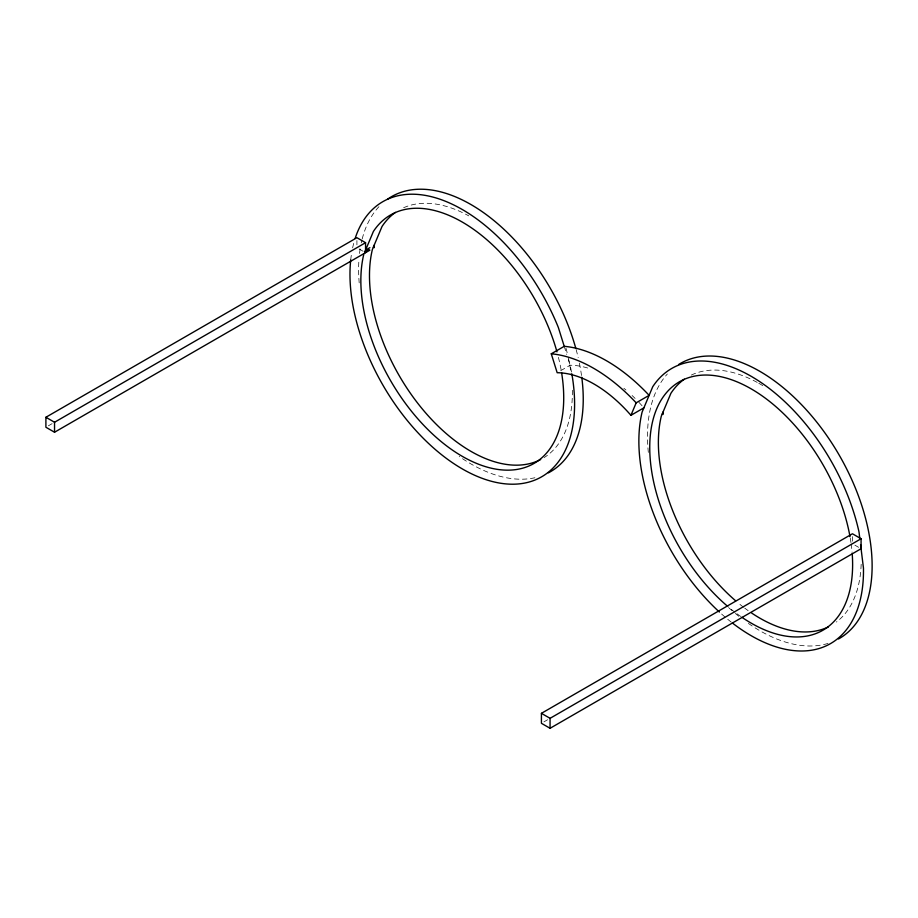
<?xml version="1.0" encoding="UTF-8"?>
<svg xmlns="http://www.w3.org/2000/svg" width="918" height="918" viewBox="0 0 918 918"><rect width="100%" height="100%" fill="white"/><g stroke="black" fill="none" stroke-linecap="round" stroke-linejoin="round"><path stroke-width="0.69" stroke-dasharray="4.59 3.44" d="M48.379 425.814L52.096 423.668M560.703 370.677L570.124 365.238A117.481 67.829 60 0 1 588.071 368.141M543.904 721.881L547.621 719.735M359.145 248.962L363.597 251.543M854.91 545.166L858.605 547.312M564.226 346.327L566.75 354.428M568.437 359.833L570.124 365.238A158.837 91.697 60 0 1 571.558 372.341M852.432 536.617L852.432 542.32M356.918 240.55L356.918 244.831M534.919 477.739A158.837 91.697 60 0 1 459.229 456.453M359.19 282.87A158.837 91.697 60 0 1 358.984 259.106M359.512 253.506A158.837 91.697 60 0 1 360.281 248.089M361.267 242.88A158.837 91.697 60 0 1 361.841 240.355M362.197 238.932A158.837 91.697 60 0 1 380.385 205.207M576.125 349.551A158.837 91.697 60 0 1 578.168 357.595M579.373 363.092A158.837 91.697 60 0 1 581.564 375.841M350.722 259.874A158.837 91.697 60 0 1 351.64 253.081M352.627 247.86A158.837 91.697 60 0 1 353.935 242.513M623.884 388.291A117.481 67.829 60 0 1 625.95 390.024M632.1 395.52A117.481 67.829 60 0 1 635.107 398.435M638.928 402.348A117.481 67.829 60 0 1 642.256 405.974M558.419 357.331A143.46 82.827 60 0 1 561.127 369.965M403.645 207.72A143.46 82.827 60 0 1 468.754 215.868M565.993 348.266A143.46 82.827 60 0 1 567.714 355.048M568.322 357.722A143.46 82.827 60 0 1 571.099 373.626M572.339 390.265A143.46 82.827 60 0 1 544.167 457.543M740.665 616.426A143.46 82.827 60 0 1 736.052 613.086M734.916 612.226A143.46 82.827 60 0 1 728.135 606.764M850.275 538.2A143.46 82.827 60 0 1 850.963 542.538M851.158 543.972A143.46 82.827 60 0 1 852.099 552.475M748.147 610.631A143.46 82.827 60 0 1 744.693 608.106M743.557 607.234A143.46 82.827 60 0 1 737.888 602.713M691.3 375.083A143.46 82.827 60 0 1 757.648 382.657M758.796 383.288A143.46 82.827 60 0 1 763.386 386.019M861.164 564.295A143.46 82.827 60 0 1 836.39 622.037M828.013 643.426A158.837 91.697 60 0 1 745.772 621.566M738.783 616.253A158.837 91.697 60 0 1 735.341 613.453M732.059 610.654A158.837 91.697 60 0 1 729.041 607.957M648.337 452.413A158.837 91.697 60 0 1 667.363 373.993M731.302 622.163A158.837 91.697 60 0 1 720.4 612.949"/><path stroke-width="1.38" d="M369.874 250.178L54.541 432.229L45.9 427.249L45.9 417.265L356.918 237.705L365.559 242.696L365.559 252.668L364.71 252.186L373.374 231.485A143.46 82.827 60 0 1 469.155 226.31A143.46 82.827 60 0 1 556.974 351.881M564.226 346.327L551.27 353.809L557.169 372.719A117.481 67.829 60 0 1 630.941 415.315L636.163 402.83L649.129 395.348A153.593 88.679 60 0 0 564.226 346.327L558.328 327.428A158.837 91.697 60 0 0 448.879 202.706A158.837 91.697 60 0 0 355.174 238.347M45.9 417.265L54.541 422.257L365.559 242.696M365.559 250.155L369.874 247.665M364.71 252.186L369.025 249.685M630.941 415.315L643.897 407.833M541.425 713.332L852.432 533.771L861.073 538.751L861.073 548.735L550.066 728.295L541.425 723.304L541.425 713.332L550.066 718.324L861.073 538.751M373.351 247.194L374.2 247.676L374.2 245.175M662.234 413.984L663.083 414.466L663.083 411.964M859.753 537.994L859.019 532.027A158.837 91.697 60 0 0 763.455 384.172A158.837 91.697 60 0 0 652.732 386.73L642.095 412.136A158.837 91.697 60 0 0 719.391 612.031M860.579 544.707L863.459 568.058A158.837 91.697 60 0 1 732.461 623.07M550.066 718.324L550.066 728.295M54.541 422.257L54.541 432.229M387.625 199.137A158.837 91.697 60 0 1 575.758 348.197M581.76 377.241A158.837 91.697 60 0 1 548.367 472.862M571.811 373.764A158.837 91.697 60 0 1 468.329 472.196A158.837 91.697 60 0 1 350.722 259.874M561.621 372.857A143.46 82.827 60 0 1 460.423 455.248A143.46 82.827 60 0 1 363.769 254.435M540.656 459.539A143.46 82.827 60 0 1 419.939 406.043A143.46 82.827 60 0 1 372.398 249.444L382.014 226.505A143.46 82.827 60 0 1 395.44 212.391M852.214 553.875A143.46 82.827 60 0 1 741.813 617.229M727.022 605.811A143.46 82.827 60 0 1 650.105 437.725A143.46 82.827 60 0 1 743.993 385.009A143.46 82.827 60 0 1 850.022 536.755M828.334 626.937A143.46 82.827 60 0 1 751.612 613.017M735.662 600.82A143.46 82.827 60 0 1 661.293 416.233L670.909 393.294A143.46 82.827 60 0 1 684.335 379.18M551.27 353.809A153.593 88.679 60 0 1 636.163 402.83M678.723 364.469A158.837 91.697 60 0 1 838.742 454.318A158.837 91.697 60 0 1 838.501 638.974"/></g></svg>
